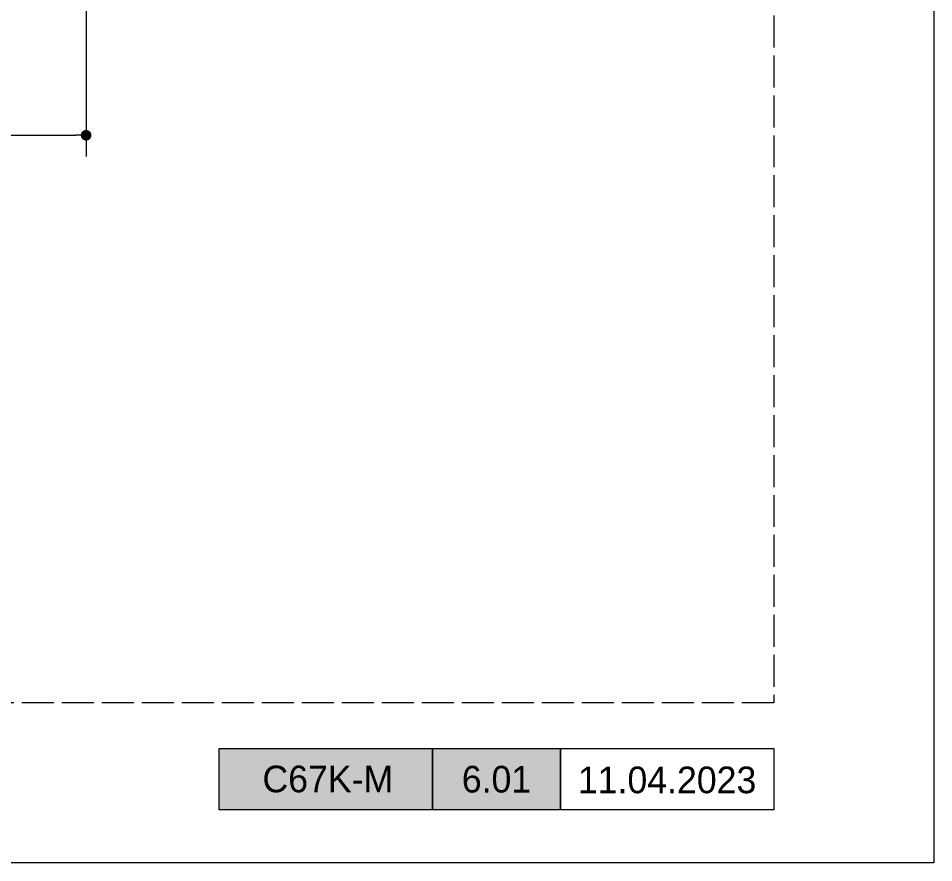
# Model space of a CAD drawing. Header units: millimetres. Extents: x -8 to 2550, y -393 to 1062.
# Drawn here: x 124.2 to 210, y 0 to 79.2 of the extents above; entities that cross this region are included whole.
import ezdxf
from ezdxf.enums import TextEntityAlignment as Align

# ---------------------------------------------------------------- set-up
doc = ezdxf.new("R2010")
doc.units = ezdxf.units.MM
doc.header["$LTSCALE"] = 0.25
doc.header["$MEASUREMENT"] = 0
doc.linetypes.add('ACAD_ISO02W100', pattern=[15, 12, -3])
doc.layers.get('0').update_dxf_attribs({"lineweight": 5})
doc.layers.get('Defpoints').update_dxf_attribs({"lineweight": 5})
for name, color, linetype, lineweight in [('01_Dimension', 251, 'Continuous', 9), ('01_External Border', 150, 'Continuous', 20), ('01_Text', 40, 'Continuous', 25)]:
    doc.layers.add(name, color=color, linetype=linetype, lineweight=lineweight)
doc.layers.add('01_Fill Border Grey', color=7, linetype='Continuous', true_color=0x555655)
doc.layers.add('01_Text [White]', color=7, linetype='Continuous', lineweight=25, true_color=0xffffff)
doc.layers.add('02_Block Frame', color=7, linetype='Continuous', lineweight=5, true_color=0xe2001a, plot=False)
doc.styles.add('ALUK Main&Secondary Titles', font='GOTHIC.TTF')
doc.styles.add('Aluk Text', font='GOTHIC.TTF')
doc.dimstyles.new('ALUK Manual 1-1', dxfattribs={"dimtxt": 2.5, "dimasz": 1, "dimexe": 2, "dimexo": 4, "dimgap": 1.5, "dimtad": 3, "dimdec": 1, "dimdsep": 46, "dimtxsty": 'Aluk Text', "dimblk": 'DOT', "dimcen": 0, "dimclrd": 256, "dimclre": 256, "dimclrt": 2, "dimaunit": 1, "dimadec": 0, "dimazin": 0, "dimtfac": 0.7, "dimtdec": 1, "dimtmove": 0, "dimatfit": 3, "dimldrblk": 'DOT', "dimfxl": 1, "dimtolj": 2, "dimlwd": -1, "dimlwe": -1, "dimarcsym": 0})

# ---------------------------------------------------------------- blocks, each defined once
blk = doc.blocks.new('serie_')
at = {"layer": '01_Text [White]', "color": 7, "true_color": 0xffffff, "insert": (10, -2.872), "char_height": 2.5, "attachment_point": 5, "style": 'ALUK Main&Secondary Titles'}
blk.add_mtext_dynamic_manual_height_columns('{\\fPoppins|b0|i0|c0|p2;C67K-M}', width=20, gutter_width=12.5, heights=[0], dxfattribs=at)
blk = doc.blocks.new('_Dot')
at = {"color": 0, "linetype": 'ByBlock', "lineweight": -2}
blk.add_line((-0.5, 0), (-1, 0), dxfattribs=at)
at = {"color": 0, "linetype": 'ByBlock', "const_width": 0.5}
blk.add_lwpolyline([(-0.25, 0, 1), (0.25, 0, 1)], format="xyb", close=True, dxfattribs=at)
blk = doc.blocks.new('*D45')
at = {"layer": '01_Dimension', "ltscale": 0.25, "transparency": 16777216}
for p, q in [((130.513, 94.476), (130.513, 66.256)), ((53.513, 94.176), (53.513, 66.256)), ((54.513, 68.256), (129.513, 68.256))]:
    blk.add_line(p, q, dxfattribs=at)
at = {"layer": 'Defpoints', "color": 0, "ltscale": 0.25, "transparency": 16777216}
for p in [(53.513, 98.176), (130.513, 98.476), (130.513, 68.256)]:
    blk.add_point(p, dxfattribs=at)
at = {"layer": '01_Dimension', "ltscale": 0.25, "transparency": 16777216, "rotation": 180}
blk.add_blockref('_Dot', (53.513, 68.256), dxfattribs=at)
at = {"layer": '01_Dimension', "ltscale": 0.25, "transparency": 16777216}
blk.add_blockref('_Dot', (130.513, 68.256), dxfattribs=at)
at = {"layer": '01_Dimension', "color": 2, "ltscale": 0.25, "transparency": 16777216, "insert": (92.013, 71.037), "char_height": 2.5, "attachment_point": 5, "style": 'Aluk Text'}
blk.add_mtext('\\A2;77', dxfattribs=at)

msp = doc.modelspace()

# ---------------------------------------------------------------- hatches: boundary and pattern name
at = {"layer": '01_Fill Border Grey', "ltscale": 0.25}
h = msp.add_hatch(color=256, dxfattribs=at)
h.dxf.hatch_style = 1
h.paths.add_polyline_path([(175, 4.965), (143, 4.965), (143, 10.71), (175, 10.71)])

# ---------------------------------------------------------------- linework, layer by layer
at = {"layer": '01_External Border'}
for points in [[(163, 4.965), (143, 4.965), (143, 10.71), (163, 10.71)], [(175, 4.965), (163, 4.965), (163, 10.71), (175, 10.71)], [(195, 4.965), (175, 4.965), (175, 10.71), (195, 10.71)]]:
    msp.add_lwpolyline(points, close=True, dxfattribs=at)
at = {"layer": '02_Block Frame'}
msp.add_lwpolyline([(0, 0), (0, 297), (210, 297), (210, 0)], close=True, dxfattribs=at)
at = {"layer": '02_Block Frame', "linetype": 'ACAD_ISO02W100'}
msp.add_lwpolyline([(18, 15), (18, 282), (195, 282), (195, 15)], close=True, dxfattribs=at)

# ---------------------------------------------------------------- block references
at = {"layer": '01_Text [White]', "color": 7, "true_color": 0xffffff}
msp.add_blockref('serie_', (143.182, 10.71), dxfattribs=at)

# ---------------------------------------------------------------- texts
at = {"layer": '01_Text', "style": 'ALUK Main&Secondary Titles'}
msp.add_attdef('11.04.2023', text='', height=2.5, dxfattribs=at).set_placement((185, 7.771), align=Align.MIDDLE)
at = {"layer": '01_Text [White]', "color": 7, "ltscale": 0.25, "true_color": 0xffffff, "style": 'Aluk Text'}
msp.add_attdef('6.01', text='', height=2.5, dxfattribs=at).set_placement((169, 7.835), align=Align.MIDDLE)

# ---------------------------------------------------------------- dimensions: what is measured, and where the dimension line sits
at = {"layer": '01_Dimension', "ltscale": 0.25}
dim = msp.add_linear_dim(base=(130.513, 68.256), p1=(53.513, 98.176), p2=(130.513, 98.476), dimstyle='ALUK Manual 1-1', override={"dimfxl": 0}, dxfattribs=at)
dim.commit()
dim.dimension.update_dxf_attribs({"geometry": '*D45', "text_midpoint": (92.013, 71.037)})

doc.saveas('drawing.dxf')
